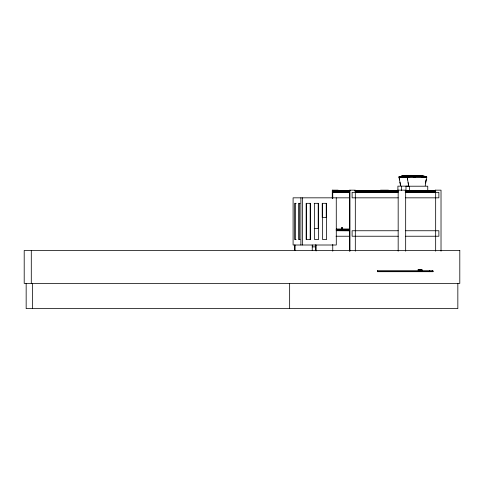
<?xml version="1.0" encoding="UTF-8"?>
<svg xmlns="http://www.w3.org/2000/svg" width="484" height="484" viewBox="0 0 484 484"><rect width="100%" height="100%" fill="white"/><g stroke="black" fill="none" stroke-linecap="round" stroke-linejoin="round"><path stroke-width="0.73" d="M425.224 185.826L425.72 182.692M425.781 182.377L426.168 179.915M426.005 180.187L425.63 183.006M426.604 176.981L426.216 179.957M426.307 179.643L426.368 179.334M405.332 176.848L406.366 175.734A17.055 5.13 -90 0 1 407.431 175.359L406.221 175.359A17.013 16.613 -90 0 0 402.761 175.734L401.623 176.025M405.392 176.914L406.076 176.091A17.079 5.136 90 0 1 407.135 175.474M406.518 176.914L406.905 176.4M413.427 176.908L414.461 175.801A17.055 5.13 -90 0 1 415.532 175.426L415.556 175.922L407.897 175.928L407.897 176.424M413.487 176.981L414.171 176.158A17.079 5.136 -90 0 1 415.587 175.492M414.613 176.975L415.006 176.46M406.856 176.46L407.601 175.734A17.055 5.13 -90 0 1 408.671 175.359L408.653 175.928M414.951 176.527L415.702 175.801A17.055 5.13 -90 0 1 416.766 175.426L416.754 175.988M399.433 176.914L403.039 175.734A17.013 16.613 90 0 1 406.499 175.359M399.693 176.914L401.901 176.025M407.528 176.981L408.635 176.527M407.794 176.975L408.883 176.46M408.605 176.46L410.002 176.091M408.889 176.527L411.134 175.867A16.964 16.565 -90 0 1 414.588 175.492L415.629 175.492L415.629 175.988M409.718 176.091L411.134 175.801A17.013 16.613 90 0 1 414.6 175.426M406.233 175.432L411.376 175.432A16.964 16.565 90 0 1 413.687 175.595M415.556 175.426L414.316 175.426A17.013 16.613 -90 0 0 410.856 175.801M415.689 175.426L418.115 175.426A17.128 11.549 -90 0 1 421.298 176.091L422.865 176.981M418.938 175.492L419.477 175.492A16.964 16.565 90 0 1 422.931 175.867M403.801 175.855L407.461 175.855M413.814 175.855L407.939 175.855L407.939 176.351M403.862 175.928L407.528 175.928M421.909 175.922L415.998 175.988L415.998 176.485M401.296 176.351L406.112 176.351M410.426 176.351L407.129 176.351L407.147 176.914M401.726 176.424L406.022 176.424M407.147 176.424L408.478 176.424M409.397 176.418L414.8 176.418M424.414 176.418L421.854 176.418L421.854 175.922M399.409 176.848L405.949 176.848M406.566 176.848L408.472 176.848M398.913 176.92L426.791 176.981M398.798 177.126L426.912 177.186M408.732 186.146L397.902 186.146L397.902 190.533M338.11 190.158L332.278 190.158L332.278 198.446M380.484 190.158L388.458 190.158M332.75 190.593L350.059 190.593M354.76 190.593L398.405 190.593M405.09 190.533L435.455 190.593M332.75 191.144L349.49 191.144M354.76 191.144L398.405 191.144M405.181 191.144L435.618 191.144M334.88 191.362L332.895 191.362L332.847 192.354M334.916 191.307L335.491 191.362M335.527 191.307L335.932 191.307L335.932 191.858L335.527 191.858M336.549 191.307L336.144 191.307L336.144 191.858L336.549 191.858M336.58 191.362L337.16 191.307M337.197 191.362L337.778 191.307M337.808 191.362L339.798 191.362M339.829 191.307L340.409 191.362M340.446 191.307L340.851 191.307L340.851 191.858L340.446 191.858M341.063 191.307L341.462 191.307L341.462 191.858L341.063 191.858M342.726 191.362L344.1 191.362M344.747 191.307L345.328 191.362M345.364 191.307L345.77 191.307M345.975 191.307L346.381 191.307M346.998 191.307L346.417 191.362M349.018 191.362L347.028 191.362M349.454 191.307L349.049 191.307L349.049 191.858L349.454 191.858M397.66 191.307L355.885 191.307L355.885 191.858L397.66 191.858M405.374 191.307L435.588 191.307M341.498 191.362L342.079 191.307L342.079 191.858L341.674 191.858M342.115 191.362L342.696 191.307L342.696 191.858L342.291 191.858M344.717 191.362L344.136 191.307L344.136 191.858L344.535 191.858M333.071 191.858L333.476 191.858M333.682 191.858L334.087 191.858M334.299 191.858L334.704 191.858L334.704 191.307M334.916 191.858L335.315 191.858L335.315 191.307M337.16 191.858L336.755 191.858L336.755 191.307M337.778 191.858L337.372 191.858L337.372 191.307M338.389 191.858L337.989 191.858L337.989 191.307M338.6 191.858L339.006 191.858M339.217 191.858L339.623 191.858M339.829 191.858L340.234 191.858M343.307 191.858L342.902 191.858L342.902 191.307M343.924 191.858L343.519 191.858L343.519 191.307M344.747 191.858L345.152 191.858M345.364 191.858L345.77 191.858M345.975 191.858L346.381 191.858M346.592 191.858L346.998 191.858M347.209 191.858L347.609 191.858L347.609 191.307M347.821 191.858L348.226 191.858L348.226 191.307M348.438 191.858L348.843 191.858L348.843 191.307M405.374 191.858L435.588 191.858M349.442 192.021L349.442 192.354L332.75 192.354M355.867 192.354L355.867 192.021L397.697 192.021M405.362 192.021L435.618 192.021M398.169 192.354L352.104 192.354L352.104 197.835L398.169 197.835M405.193 192.354L438.879 192.354L438.879 197.835L405.671 197.835M349.49 197.835L293.092 197.835L293.092 245.007L336.295 245.007L336.265 197.835M296.202 203.322L294.599 203.322L294.599 239.526L296.202 239.526M300.104 203.322L298.501 203.322L298.501 239.526L300.104 239.526M314.195 203.322L318.569 203.322L318.569 239.526L314.552 239.526L314.552 203.322M326.603 217.582L322.229 217.582L322.229 203.322L326.603 203.322L326.603 239.526L322.586 239.526L322.586 203.322M314.195 228.551L318.569 228.551M336.265 228.993L349.49 228.993M336.108 229.543L349.49 229.543M337.16 229.706L336.755 229.706L336.755 230.251L337.16 230.251M337.778 229.706L337.372 229.706L337.372 230.251L337.778 230.251M338.389 229.706L337.989 229.706L337.989 230.251L338.389 230.251M338.6 229.706L339.006 229.706M339.217 229.706L339.623 229.706M339.829 229.706L340.234 229.706M340.446 229.706L340.851 229.706L340.851 230.251L340.446 230.251M341.063 229.706L341.462 229.706L341.462 230.251L341.063 230.251M341.674 229.706L342.079 229.706L342.079 230.251L341.674 230.251M342.291 229.706L342.696 229.706L342.696 230.251L342.291 230.251M343.307 229.706L342.902 229.706L342.902 230.251L343.307 230.251M343.924 229.706L343.519 229.706L343.519 230.251L343.924 230.251M344.535 229.706L344.136 229.706L344.136 230.251L344.535 230.251M344.747 229.706L345.152 229.706M345.364 229.706L345.77 229.706M345.975 229.706L346.381 229.706M346.592 229.706L346.998 229.706M347.209 229.706L347.609 229.706L347.609 230.251L347.209 230.251M347.821 229.706L348.226 229.706L348.226 230.251L347.821 230.251M348.438 229.706L348.843 229.706L348.843 230.251L348.438 230.251M349.454 229.706L349.049 229.706L349.049 230.251L349.454 230.251M338.6 230.251L339.006 230.251M339.217 230.251L339.623 230.251M339.829 230.251L340.234 230.251M344.747 230.251L345.152 230.251M345.364 230.251L345.77 230.251M345.975 230.251L346.381 230.251M346.592 230.251L346.998 230.251M349.442 230.42L349.442 230.747L336.156 230.638M398.169 230.747L352.104 230.747L352.104 236.234L398.169 236.234M405.671 230.747L438.879 230.747L438.879 236.234L405.671 236.234M336.053 236.234L349.49 236.234M312.247 246.876L315.435 246.876M421.86 269.534L418.236 269.534L418.236 270.084L421.86 270.084M418.606 270.247L421.891 270.247L421.891 269.37L418.206 269.37L418.255 270.574L421.842 270.574L421.818 270.247M418.606 270.465L421.842 270.465M425.206 176.46L422.671 175.801A17.013 16.613 90 0 0 419.211 175.426M423.809 176.091L426.277 176.981M421.328 176.158L420.548 175.867A17.007 11.471 -90 0 0 418.158 175.492L416.712 175.492A17.079 5.136 90 0 0 415.296 176.158M424.922 176.46L426.023 176.908M422.254 176.091L423.784 176.908M423.724 176.975L421.419 175.867A17.007 11.471 90 0 0 419.029 175.492M422.066 176.46L422.828 176.908M399.542 179.854L400.08 182.94M407.589 179.957L407.201 176.981L408.175 183.006M408.091 182.692L408.641 185.814M399.494 179.897L399.106 176.914M399.929 182.317L400.54 185.747L400.286 183.17M408.387 183.236L408.581 185.826M399.167 176.914L399.342 179.274M457.84 283.406L457.84 308.635L26.16 308.635L26.16 283.406M441.021 251.196L441.021 190.158L435.189 190.158L435.189 192.42M435.667 190.158L435.667 251.196M433.047 191.144L432.999 192.354M433.017 191.307L433.017 191.858M432.908 271.367L432.908 270.707L377.496 270.707L377.496 271.367M432.769 270.707L432.769 271.367M432.72 271.367L432.72 271.699M429.834 191.144L429.834 192.021M429.798 191.307L429.798 191.858M429.786 192.021L429.786 192.354M429.641 271.699L429.592 270.707M429.405 271.367L429.405 271.699M429.012 271.367L429.012 271.699M428.77 271.367L428.77 271.699M427.759 190.593L427.759 186.207L405.997 186.207L405.997 190.593M426.622 191.144L426.573 192.354M426.586 191.307L426.586 191.858M424.299 176.418L424.299 176.908M424.238 176.485L424.238 176.981M423.409 191.144L423.409 192.021M423.361 192.021L423.361 192.354M421.715 269.534L421.739 270.084M421.57 269.534L421.594 270.084M421.449 176.981L421.449 176.485L415.224 176.418L415.242 176.981M421.455 269.534L421.455 270.084M421.443 176.418L421.443 176.908M420.191 191.144L420.148 192.354M419.749 175.922L419.761 176.485M419.404 175.426L419.344 175.988M418.938 175.988L419.017 175.426A17.128 11.549 90 0 1 422.254 176.091M418.678 269.37L418.63 270.574M418.358 269.534L418.382 270.084M418.061 175.426L418.067 175.988M416.978 191.144L416.93 192.354M416.04 175.922L416.04 176.418M414.721 175.492L414.721 175.988M414.679 175.426L414.661 175.922M414.05 176.418L414.05 176.908M413.766 191.144L413.717 192.354M412.271 175.988L412.271 176.485M412.235 175.922L412.235 176.418M410.553 191.144L410.505 192.354M409.96 175.359L409.972 175.928M409.791 176.418L409.827 176.981M409.549 186.207L409.549 190.593M408.635 175.928L408.635 175.432A17.079 5.136 90 0 0 407.201 176.097M407.34 191.144L407.292 192.354M407.304 191.307L407.304 191.858M406.584 175.359L406.56 175.928M405.671 251.196L405.671 190.158L397.697 190.158L397.697 192.42M404.14 175.855L404.176 176.424M401.69 176.351L401.726 176.914M401.448 186.146L401.448 190.533M398.169 190.158L398.169 251.196M397.648 192.021L397.648 192.354M394.484 191.144L394.436 192.354M391.272 191.144L391.223 192.354M388.053 191.144L388.011 192.354M384.841 191.144L384.792 192.354M381.628 191.144L381.58 192.354M381.592 191.307L381.592 191.858M378.415 191.144L378.415 192.021M378.379 191.307L378.379 191.858M378.367 192.021L378.367 192.354M377.683 271.699L377.641 270.707M375.203 191.144L375.154 192.354M371.984 191.144L371.942 192.354M368.772 191.144L368.723 192.354M365.559 191.144L365.511 192.354M362.347 191.144L362.298 192.354M359.134 191.144L359.086 192.354M355.915 191.144L355.915 192.021M355.316 251.196L355.316 190.158L349.49 190.158L349.49 251.196M349.962 190.158L349.962 251.196M349.315 191.307L349.339 191.858M349.315 229.706L349.339 230.251M349.194 191.307L349.17 191.858M349.17 229.706L349.194 230.251M349.067 192.354L349.018 191.144M349.067 230.747L349.018 229.543M348.873 191.144L348.825 192.354M348.873 229.543L348.825 230.747M348.698 191.307L348.722 191.858M348.722 229.706L348.698 230.251M348.553 191.307L348.577 191.858M348.553 229.706L348.577 230.251M348.45 192.354L348.401 191.144M348.45 230.747L348.401 229.543M348.262 191.144L348.214 192.354M348.262 229.543L348.214 230.747M348.081 191.307L348.111 191.858M348.081 229.706L348.111 230.251M347.966 191.307L347.942 191.858M347.966 229.706L347.942 230.251M347.79 191.144L347.833 192.354M347.79 229.543L347.833 230.747M347.645 191.144L347.597 192.354M347.645 229.543L347.597 230.747M347.494 191.307L347.47 191.858M347.494 229.706L347.47 230.251M347.173 191.144L347.222 192.354M347.173 229.543L347.222 230.747M347.028 191.144L346.986 192.354M347.028 229.543L346.986 230.747M346.877 191.307L346.853 191.858M346.853 229.706L346.877 230.251M346.556 191.144L346.604 192.354M346.556 229.543L346.604 230.747M346.417 191.144L346.369 192.354M346.417 229.543L346.369 230.747M346.241 191.307L346.266 191.858M346.266 229.706L346.241 230.251M346.096 191.307L346.12 191.858M346.096 229.706L346.12 230.251M345.945 191.144L345.993 192.354M345.945 229.543L345.993 230.747M345.8 191.144L345.751 192.354M345.8 229.543L345.751 230.747M345.649 191.307L345.624 191.858M345.624 229.706L345.649 230.251M345.479 191.307L345.503 191.858M345.503 229.706L345.479 230.251M345.328 191.144L345.376 192.354M345.328 229.543L345.376 230.747M345.189 191.144L345.14 192.354M345.189 229.543L345.14 230.747M344.868 191.307L344.892 191.858M344.868 229.706L344.892 230.251M344.717 191.144L344.759 192.354M344.717 229.543L344.759 230.747M344.572 191.144L344.523 192.354M344.572 229.543L344.523 230.747M344.275 191.307L344.251 191.858M344.275 229.706L344.251 230.251M344.148 192.354L344.1 191.144M344.148 230.747L344.1 229.543M343.955 191.144L343.912 192.354M343.955 229.543L343.912 230.747M343.634 191.307L343.664 191.858M343.664 229.706L343.634 230.251M343.531 192.354L343.483 191.144M343.531 230.747L343.483 229.543M343.344 191.144L343.295 192.354M343.344 229.543L343.295 230.747M343.192 191.307L343.168 191.858M343.168 229.706L343.192 230.251M343.047 191.307L343.023 191.858M343.023 229.706L343.047 230.251M342.92 192.354L342.872 191.144M342.92 230.747L342.872 229.543M342.726 191.144L342.678 192.354M342.726 229.543L342.678 230.747M342.551 191.307L342.575 191.858M342.575 229.706L342.551 230.251M342.406 191.307L342.43 191.858M342.43 229.706L342.406 230.251M342.303 192.354L342.255 191.144M342.303 230.747L342.255 229.543M342.206 227.462L342.206 228.993M342.115 191.144L342.067 192.354M342.121 228.993L342.121 227.462L341.686 227.462L341.686 228.993M342.115 229.543L342.067 230.747M341.958 191.307L341.934 191.858M341.934 229.706L341.958 230.251M341.795 191.307L341.819 191.858M341.795 229.706L341.819 230.251M341.686 192.354L341.637 191.144M341.686 230.747L341.637 229.543M341.498 191.144L341.45 192.354M341.498 229.543L341.45 230.747M341.323 191.307L341.347 191.858M341.347 229.706L341.323 230.251M341.202 191.307L341.202 191.858M341.202 229.706L341.202 230.251M341.178 191.307L341.178 191.858M341.178 229.706L341.178 230.251M341.026 191.144L341.075 192.354M341.026 229.543L341.075 230.747M340.881 191.144L340.839 192.354M340.881 229.543L340.839 230.747M340.706 191.307L340.73 191.858M340.706 229.706L340.73 230.251M340.591 191.307L340.591 191.858M340.591 229.706L340.591 230.251M340.561 191.307L340.561 191.858M340.561 229.706L340.561 230.251M340.409 191.144L340.458 192.354M340.409 229.543L340.458 230.747M340.27 191.144L340.222 192.354M340.27 229.543L340.222 230.747M340.095 191.307L340.119 191.858M340.095 229.706L340.119 230.251M339.974 191.307L339.974 191.858M339.974 229.706L339.974 230.251M339.95 191.307L339.95 191.858M339.95 229.706L339.95 230.251M339.798 191.144L339.847 192.354M339.798 229.543L339.847 230.747M339.653 191.144L339.605 192.354M339.653 229.543L339.605 230.747M339.478 191.307L339.502 191.858M339.502 229.706L339.478 230.251M339.357 191.307L339.332 191.858M339.357 229.706L339.332 230.251M339.181 191.144L339.23 192.354M339.181 229.543L339.23 230.747M339.042 191.144L338.994 192.354M339.042 229.543L338.994 230.747M338.746 191.307L338.721 191.858M338.746 229.706L338.721 230.251M338.564 191.144L338.612 192.354M338.564 229.543L338.612 230.747M338.425 191.144L338.376 192.354M338.425 229.543L338.376 230.747M338.104 191.307L338.128 191.858M338.128 229.706L338.104 230.251M338.001 192.354L337.953 191.144M338.001 230.747L337.953 229.543M337.808 191.144L337.765 192.354M337.808 229.543L337.765 230.747M337.487 191.307L337.517 191.858M337.487 229.706L337.517 230.251M337.384 192.354L337.336 191.144M337.384 230.747L337.336 229.543M337.197 191.144L337.148 192.354M337.197 229.543L337.148 230.747M337.046 191.307L337.021 191.858M337.021 229.706L337.046 230.251M336.876 191.307L336.9 191.858M336.9 229.706L336.876 230.251M336.767 192.354L336.725 191.144M336.767 230.747L336.725 229.543M336.58 191.144L336.531 192.354M336.58 229.543L336.531 230.747M336.428 191.307L336.404 191.858M336.428 229.706L336.404 230.251M336.283 191.307L336.259 191.858M336.156 192.354L336.108 191.144M335.969 191.144L335.92 192.354M335.811 191.307L335.787 191.858M335.672 191.307L335.648 191.858M335.539 192.354L335.491 191.144M335.351 191.144L335.303 192.354M335.176 191.307L335.2 191.858M334.88 191.144L334.928 192.354M334.734 191.144L334.692 192.354M334.559 191.307L334.583 191.858M334.262 191.144L334.311 192.354M334.123 191.144L334.075 192.354M333.972 191.307L333.948 191.858M333.651 191.144L333.694 192.354M333.506 191.144L333.458 192.354M333.331 191.307L333.355 191.858M333.21 191.307L333.186 191.858M333.034 191.144L333.083 192.354M332.75 190.158L332.75 198.446M332.75 244.414L332.75 251.196M326.246 203.322L326.246 217.582M318.212 203.322L318.212 228.551M316.149 245.007L316.149 250.954M315.435 244.759L315.435 250.748M312.247 245.007L312.247 250.639M310.177 203.322L310.177 239.526M306.517 203.322L306.517 239.526M302.5 197.835L302.5 245.007M300.891 197.835L300.891 245.007M299.384 203.322L299.384 239.526M295.482 203.322L295.482 239.526M295.052 245.007L295.052 250.494M294.695 245.007L294.695 250.494M289.65 283.406L289.65 308.635M32.543 283.406L32.543 308.635M31.291 250.494L31.291 283.406M402.779 175.807A16.964 16.565 -90 0 1 405.078 175.474M403.033 175.807A16.964 16.565 -90 0 1 406.487 175.432M406.79 175.402A17.055 11.501 90 0 1 407.595 175.359L410.021 175.359A17.128 11.549 90 0 1 412.416 175.734M404.243 175.734A17.055 11.501 90 0 1 405.035 175.529M405.834 175.402A17.055 11.501 90 0 1 406.639 175.359M410.976 175.359A17.128 11.549 90 0 1 413.372 175.734M413.705 175.529A17.013 16.613 -90 0 0 411.394 175.359L410.154 175.359A17.128 5.155 -90 0 1 410.535 175.402M411.11 175.359A17.013 16.613 90 0 1 413.427 175.529M408.944 175.359A17.055 5.13 90 0 1 409.301 175.402M410.063 175.432A17.007 11.471 90 0 1 412.453 175.807M410.934 175.432A17.007 11.471 90 0 1 413.318 175.807A17.055 11.501 90 0 1 414.092 175.589M410.88 175.867A16.964 16.565 -90 0 1 414.334 175.492M412.338 175.801A17.055 11.501 90 0 1 413.935 175.468M422.949 175.801A17.013 16.613 -90 0 0 419.489 175.426L418.249 175.426A17.128 5.155 -90 0 1 418.636 175.468M417.039 175.426A17.055 5.13 -90 0 1 417.396 175.468M420.378 175.535A16.964 16.565 90 0 1 422.677 175.867M310.534 203.322L306.16 203.322L306.16 239.526L310.534 239.526L310.534 203.322M459.8 250.494L24.2 250.494L24.2 283.406L459.8 283.406L459.8 250.494M432.956 271.367L377.447 271.367L377.447 271.699L432.956 271.699L432.956 271.367M418.527 270.084L418.527 269.534L418.503 270.084M347.349 191.858L347.349 191.307L347.324 191.858M347.349 230.251L347.349 229.706L347.324 230.251M346.738 191.858L346.738 191.307L346.707 191.858M346.738 230.251L346.738 229.706L346.707 230.251M345.031 191.858L345.031 191.307L345.007 191.858M345.031 230.251L345.031 229.706L345.007 230.251M344.42 191.858L344.42 191.307L344.396 191.858M344.42 230.251L344.42 229.706L344.396 230.251M343.803 191.858L343.803 191.307L343.779 191.858M343.803 230.251L343.803 229.706L343.779 230.251M338.885 191.858L338.885 191.307L338.861 191.858M338.885 230.251L338.885 229.706L338.861 230.251M338.274 191.858L338.274 191.307L338.249 191.858M338.274 230.251L338.274 229.706L338.249 230.251M337.657 191.858L337.657 191.307L337.632 191.858M337.657 230.251L337.657 229.706L337.632 230.251M335.055 191.858L335.055 191.307L335.031 191.858M334.444 191.858L334.444 191.307L334.414 191.858M333.827 191.858L333.827 191.307L333.803 191.858"/></g></svg>
